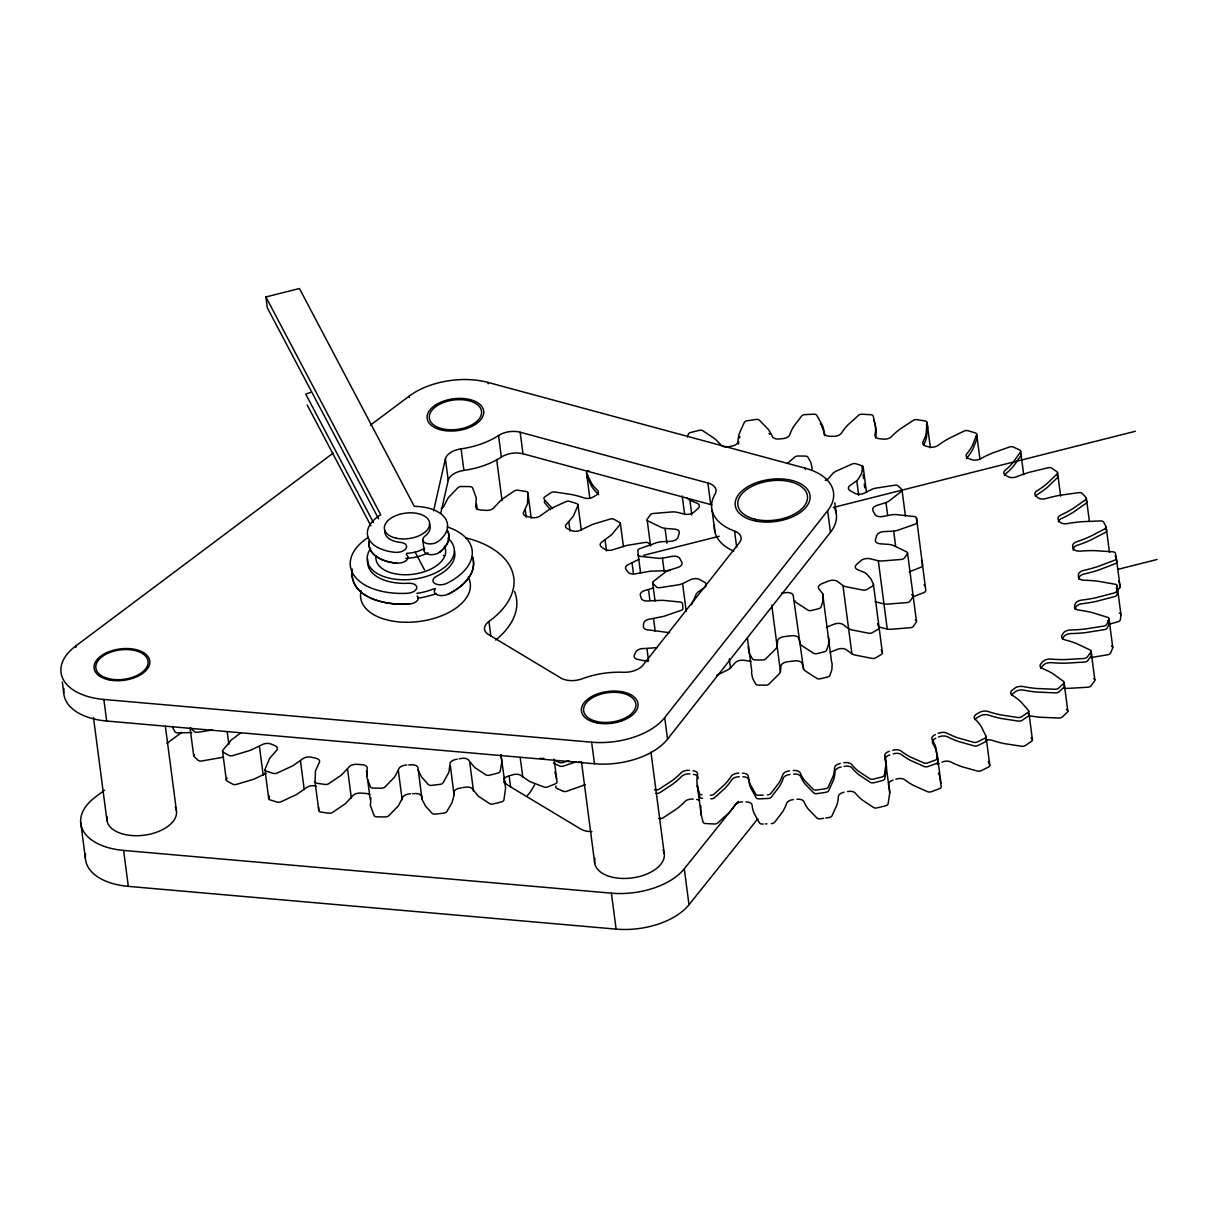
<?xml version="1.0" encoding="UTF-8"?>
<svg xmlns="http://www.w3.org/2000/svg" width="1218" height="1218" viewBox="0 0 1218 1218"><rect width="100%" height="100%" fill="white"/><g stroke="black" fill="none" stroke-linecap="round" stroke-linejoin="round"><path stroke-width="1.5" d="M352.322 569.111C348.257 598.221 387.035 605.864 408.974 604.052A8.77 4.933 -7.5 0 0 416.891 601.037A8.77 4.933 -7.5 0 0 417.119 595.952M369.115 540.838C366.664 555.728 384.736 562.381 396.672 563.112A8.77 4.933 -7.5 0 0 406.462 560.371A8.77 4.933 -7.5 0 0 406.233 554.495M889.292 751.308A7.019 3.958 -7.5 0 0 884.862 756.058L889.734 793.025L888.089 803.895A3.608 2.04 -7.5 0 1 885.577 805.768L883.507 806.301M438.556 813.761L435.405 814.111A3.608 2.04 -7.5 0 1 432.146 813.365L425.584 806.133L422.007 799.434L418.048 768.223A7.019 3.958 -7.5 0 0 411.395 764.782L410.725 764.828M421.763 798.597L421.809 796.983A7.019 3.958 -7.5 0 0 415.155 793.542L414.485 793.588M457.161 759.21L455.852 759.438A7.019 3.958 -7.5 0 0 450.005 764.386L448.863 772.334L443.078 782.839A3.608 2.04 -7.5 0 1 440.033 784.346L431.644 785.366A3.608 2.04 -7.5 0 1 428.386 784.605L421.474 776.886L418.002 769.837M450.371 765.955L454.101 795.05L452.015 802.601L446.839 811.599A3.608 2.04 -7.5 0 1 443.794 813.106L439.607 813.639M368.871 542.269C368.141 556.428 385.101 562.214 396.672 563.112M351.789 571.744C351.53 599.241 387.507 605.392 408.974 604.052M747.426 638.049L751.78 671.285A28.745 16.184 -7.5 0 0 751.597 673.371L752.724 678.639L755.708 684.059A3.608 2.04 -7.5 0 0 758.342 685.095L765.589 685.186A3.608 2.04 -7.5 0 0 768.832 684.212L779.353 673.706A28.745 16.184 -7.5 0 0 780.433 671.62L780.921 666.109A7.019 3.958 -7.5 0 1 787.787 661.724L794.638 660.917A7.019 3.958 -7.5 0 1 802.129 663.627L803.545 668.91A28.745 16.184 -7.5 0 0 804.976 670.707L817.095 678.563A3.608 2.04 -7.5 0 0 820.445 678.761L827.524 677.01A3.608 2.04 -7.5 0 0 829.93 675.366L831.894 669.535L832.122 664.054A28.745 16.184 -7.5 0 0 831.574 661.953L822.637 593.653L818.907 588.933A7.019 3.958 -7.5 0 1 822.211 583.544L828.255 581.138A7.019 3.958 -7.5 0 1 837.558 581.504L842.963 585.553A28.745 16.184 -7.5 0 0 845.718 586.68L863.44 590.167A3.608 2.04 -7.5 0 0 866.835 589.482L872.347 586.223A3.608 2.04 -7.5 0 0 873.428 584.244L870.885 578.885L866.942 574.257A28.745 16.184 -7.5 0 0 864.795 572.643L857.594 569.659A7.019 3.958 -7.5 0 1 856.696 564.33L860.715 560.798A7.019 3.958 -7.5 0 1 870.002 558.742L878.315 560.752A28.745 16.184 -7.5 0 0 881.847 560.996L901.655 559.412A3.608 2.04 -7.5 0 0 904.426 557.981L907.288 553.87A3.608 2.04 -7.5 0 0 906.847 551.952L892.809 545.238A28.745 16.184 -7.5 0 0 889.642 544.476L880.386 543.807A7.019 3.958 -7.5 0 1 875.453 539.589L876.655 535.646A7.019 3.958 -7.5 0 1 884.085 531.581L893.677 531.139A28.745 16.184 -7.5 0 0 897.27 530.454L915.266 524.121A3.608 2.04 -7.5 0 0 916.865 522.217L916.499 518.076A3.608 2.04 -7.5 0 0 914.611 516.584L895.885 514.544A28.745 16.184 -7.5 0 0 892.246 514.712L882.776 516.493A7.019 3.958 -7.5 0 1 874.783 514.24L872.925 510.631A7.019 3.958 -7.5 0 1 877.036 505.363L885.988 502.577A28.745 16.184 -7.5 0 0 888.957 501.085L901.548 491.25A3.608 2.04 -7.5 0 0 901.655 489.271L898.153 485.906A3.608 2.04 -7.5 0 0 895.184 485.16L875.498 488.19A28.745 16.184 -7.5 0 0 872.088 489.24L864.278 493.138A7.019 3.958 -7.5 0 1 854.823 493.275L850.271 490.747A7.019 3.958 -7.5 0 1 850.24 485.312L856.787 480.714A28.745 16.184 -7.5 0 0 858.538 478.735L861.598 473.345L863.242 467.347A3.608 2.04 -7.5 0 0 861.826 465.672L855.858 463.754A3.608 2.04 -7.5 0 0 852.417 463.875L835.655 471.381A28.745 16.184 -7.5 0 0 833.158 473.132L828.56 478.354A7.019 3.958 -7.5 0 1 825.271 480.379M687.576 436.942L688.231 434.339A3.608 2.04 -7.5 0 1 690.743 432.466L699.056 430.38A3.608 2.04 -7.5 0 1 702.71 430.685L714.098 438.282A86.92 48.933 -7.5 0 1 720.889 445.042A7.019 3.958 -7.5 0 0 728.684 446.701L732.307 445.986A7.019 3.958 -7.5 0 0 738.001 441.632A86.92 48.933 -7.5 0 1 739.433 433.212L744.335 422.372A3.608 2.04 -7.5 0 1 747.304 420.743L755.906 419.464A3.608 2.04 -7.5 0 1 759.316 420.134L767.903 428.98A86.92 48.933 -7.5 0 1 772.334 436.516A7.019 3.958 -7.5 0 0 779.307 438.982L782.991 438.617A7.019 3.958 -7.5 0 0 789.766 434.796A86.92 48.933 -7.5 0 1 793.71 426.422L801.703 415.947A3.608 2.04 -7.5 0 1 805.052 414.607L813.685 414.181A3.608 2.04 -7.5 0 1 816.745 415.216L822.272 425.021A86.92 48.933 -7.5 0 1 824.221 433.106A7.019 3.958 -7.5 0 0 830.143 436.303L833.782 436.318A7.019 3.958 -7.5 0 0 841.44 433.121A86.92 48.933 -7.5 0 1 847.758 425.067L858.614 415.262A3.608 2.04 -7.5 0 1 862.222 414.242L870.626 414.683A3.608 2.04 -7.5 0 1 873.23 416.038L875.544 426.528A86.92 48.933 -7.5 0 1 874.95 434.902A7.019 3.958 -7.5 0 0 879.64 438.754L883.126 439.119A7.019 3.958 -7.5 0 0 891.424 436.668A86.92 48.933 -7.5 0 1 899.95 429.147L913.333 420.332A3.608 2.04 -7.5 0 1 917.093 419.662L925.01 420.971A3.608 2.04 -7.5 0 1 927.096 422.6L926.106 433.456A86.92 48.933 -7.5 0 1 922.97 441.86A7.019 3.958 -7.5 0 0 926.304 446.23L929.517 446.96A7.019 3.958 -7.5 0 0 938.225 445.316A86.92 48.933 -7.5 0 1 948.67 438.571L964.169 431.02A3.608 2.04 -7.5 0 1 967.99 430.715L975.161 432.832A3.608 2.04 -7.5 0 1 976.669 434.704L972.406 445.575A86.92 48.933 -7.5 0 1 966.848 453.766A7.019 3.958 -7.5 0 0 968.706 458.531L971.568 459.597A7.019 3.958 -7.5 0 0 980.399 458.821A86.92 48.933 -7.5 0 1 992.472 453.05L1009.615 446.96A3.608 2.04 -7.5 0 1 1013.361 447.052L1019.588 449.929A3.608 2.04 -7.5 0 1 1020.456 451.969L1013.056 462.536A86.92 48.933 -7.5 0 1 1005.246 470.27A7.019 3.958 -7.5 0 0 1005.566 475.264L1007.986 476.634A7.019 3.958 -7.5 0 0 1016.68 476.74A86.92 48.933 -7.5 0 1 1030.002 472.127L1048.272 467.712A3.608 2.04 -7.5 0 1 1051.834 468.184L1056.919 471.716A3.608 2.04 -7.5 0 1 1057.133 473.863L1046.825 483.82A86.92 48.933 -7.5 0 1 1036.99 490.854A7.019 3.958 -7.5 0 0 1035.772 495.939L1037.675 497.568A7.019 3.958 -7.5 0 0 1045.973 498.558A86.92 48.933 -7.5 0 1 1060.117 495.239L1078.981 492.62A3.608 2.04 -7.5 0 1 1082.239 493.457L1086.03 497.553A3.608 2.04 -7.5 0 1 1085.588 499.745L1072.677 508.774A86.92 48.933 -7.5 0 1 1061.106 514.894A7.019 3.958 -7.5 0 0 1058.396 519.919L1059.706 521.761A7.019 3.958 -7.5 0 0 1067.364 523.603A86.92 48.933 -7.5 0 1 1081.934 521.685L1100.783 520.939A3.608 2.04 -7.5 0 1 1103.66 522.111L1106.035 526.648A3.608 2.04 -7.5 0 1 1104.939 528.825L1089.821 536.651A86.92 48.933 -7.5 0 1 1076.879 541.66A7.019 3.958 -7.5 0 0 1072.738 546.486L1073.439 548.481A7.019 3.958 -7.5 0 0 1080.199 551.115A86.92 48.933 -7.5 0 1 1094.754 550.643L1113.024 551.815A3.608 2.04 -7.5 0 1 1115.429 553.292L1116.327 558.103A3.608 2.04 -7.5 0 1 1114.607 560.204L1097.738 566.598A86.92 48.933 -7.5 0 1 1083.822 570.359A7.019 3.958 -7.5 0 0 1078.387 574.805L1078.448 576.769A7.019 3.958 -7.5 0 0 1084.127 580.255A86.92 48.933 -7.5 0 1 1098.194 581.245L1115.353 584.275A3.608 2.04 -7.5 0 1 1117.195 586.025L1116.586 590.989A3.608 2.04 -7.5 0 1 1114.303 592.938L1096.2 597.688A86.92 48.933 -7.5 0 1 1081.721 600.093A7.019 3.958 -7.5 0 0 1075.159 604.052L1074.58 606.168A7.019 3.958 -7.5 0 0 1078.996 610.142A86.92 48.933 -7.5 0 1 1092.165 612.578L1107.664 617.374A3.608 2.04 -7.5 0 1 1108.898 619.323L1106.812 624.286A3.608 2.04 -7.5 0 1 1104.026 626.022L1085.238 629.006A86.92 48.933 -7.5 0 1 1070.637 629.965A7.019 3.958 -7.5 0 0 1063.162 633.299L1061.959 635.4A7.019 3.958 -7.5 0 0 1064.974 639.861A86.92 48.933 -7.5 0 1 1076.834 643.652L1090.232 650.077A3.608 2.04 -7.5 0 1 1090.81 652.178L1087.293 656.989A3.608 2.04 -7.5 0 1 1084.096 658.466L1065.202 659.577A86.92 48.933 -7.5 0 1 1050.921 659.075A7.019 3.958 -7.5 0 0 1042.745 661.694L1041.07 663.566A7.019 3.958 -7.5 0 0 1042.471 668.515A86.92 48.933 -7.5 0 1 1052.687 673.554L1063.542 681.41A3.608 2.04 -7.5 0 1 1063.466 683.602L1058.625 688.109A3.608 2.04 -7.5 0 1 1055.123 689.281L1036.685 688.49A86.92 48.933 -7.5 0 1 1023.166 686.526A7.019 3.958 -7.5 0 0 1014.533 688.353L1012.204 690.195A7.019 3.958 -7.5 0 0 1012.188 695.219A86.92 48.933 -7.5 0 1 1020.44 701.355L1028.449 710.414A3.608 2.04 -7.5 0 1 1027.703 712.621L1021.689 716.702A3.608 2.04 -7.5 0 1 1017.974 717.524L1000.557 714.859A86.92 48.933 -7.5 0 1 988.209 711.51A7.019 3.958 -7.5 0 0 979.379 712.469L976.775 713.992A7.019 3.958 -7.5 0 0 975.055 719.183A86.92 48.933 -7.5 0 1 981.084 726.232L985.986 736.205L989.747 764.965A3.608 2.04 -7.5 0 1 988.361 767.112L981.373 770.629A3.608 2.04 -7.5 0 1 977.552 771.101L961.687 766.64A86.92 48.933 -7.5 0 1 950.877 761.981A7.019 3.958 -7.5 0 0 942.138 762.072L941.94 762.163M1117.195 586.025L1120.956 614.77L1120.347 619.749A3.608 2.04 -7.5 0 1 1118.063 621.682L1109.035 624.286L1107.284 627.879A3.608 2.04 -7.5 0 1 1104.498 629.615L1085.71 632.599A86.92 48.933 -7.5 0 1 1071.109 633.558A7.019 3.958 -7.5 0 0 1063.634 636.892L1062.507 638.856M531.2 518.107L527.896 492.955A3.608 2.04 -7.5 0 0 525.75 491.402L518 490.245A3.608 2.04 -7.5 0 0 514.301 490.945L501.314 499.791L494.462 507.069A7.019 3.958 -7.5 0 1 485.83 510.372L480.745 509.992A7.019 3.958 -7.5 0 1 475.827 505.653L476.284 497.888L472.508 487.763A3.608 2.04 -7.5 0 0 469.737 486.591L461.455 486.515A3.608 2.04 -7.5 0 0 457.998 487.642L448.331 497.644L444.266 505.379A7.019 3.958 -7.5 0 1 441.266 508.53M241.012 732.794A7.019 3.958 -7.5 0 1 240.098 733.358L231.268 740.011L222.787 750.288A3.608 2.04 -7.5 0 0 223.396 752.328L228.984 755.404A3.608 2.04 -7.5 0 0 232.577 755.662L250.147 750.395L261.398 745.066A7.019 3.958 -7.5 0 1 271.112 744.061L275.055 745.721A7.019 3.958 -7.5 0 1 275.847 751.156L269.543 758.57L264.991 769.319A3.608 2.04 -7.5 0 0 266.407 771.177L273.243 773.339A3.608 2.04 -7.5 0 0 276.988 773.11L292.655 765.878L301.942 759.408A7.019 3.958 -7.5 0 1 311.351 757.2L315.98 758.251A7.019 3.958 -7.5 0 1 318.918 763.26L315.447 771.04L315.036 781.743A3.608 2.04 -7.5 0 0 317.198 783.296L324.947 784.453A3.608 2.04 -7.5 0 0 328.632 783.753L341.634 774.907L348.47 767.629A7.019 3.958 -7.5 0 1 357.102 764.325L362.203 764.706A7.019 3.958 -7.5 0 1 367.12 769.045L366.648 776.81L370.424 786.935A3.608 2.04 -7.5 0 0 373.21 788.107L381.478 788.183A3.608 2.04 -7.5 0 0 384.934 787.056L394.602 777.054L398.667 769.319A7.019 3.958 -7.5 0 1 406.096 765.087L406.766 765.056M370.881 797.805L370.409 805.57L374.185 815.679A3.608 2.04 -7.5 0 0 376.971 816.867L385.253 816.943A3.608 2.04 -7.5 0 0 388.709 815.816L398.362 805.814L402.427 798.079A7.019 3.958 -7.5 0 1 409.857 793.847L410.527 793.816M476.497 504.024L477.197 509.429M691.58 604.737L696.163 594.156A28.745 16.184 -7.5 0 1 697.899 592.161L704.446 587.578A7.019 3.958 -7.5 0 0 704.415 582.143L699.863 579.616A7.019 3.958 -7.5 0 0 690.408 579.753L682.598 583.635A28.745 16.184 -7.5 0 1 679.202 584.701L659.501 587.731A3.608 2.04 -7.5 0 1 656.548 586.969L653.031 583.605A3.608 2.04 -7.5 0 1 653.137 581.625L665.728 571.79A28.745 16.184 -7.5 0 1 668.697 570.313L677.65 567.527A7.019 3.958 -7.5 0 0 681.76 562.244L679.903 558.651A7.019 3.958 -7.5 0 0 671.91 556.382L662.44 558.179A28.745 16.184 -7.5 0 1 658.801 558.346L640.074 556.291A3.608 2.04 -7.5 0 1 638.186 554.814L637.821 550.658A3.608 2.04 -7.5 0 1 639.42 548.77L657.415 542.436A28.745 16.184 -7.5 0 1 661.009 541.751L670.6 541.31A7.019 3.958 -7.5 0 0 678.03 537.245L679.233 533.286A7.019 3.958 -7.5 0 0 674.3 529.069L665.043 528.414A28.745 16.184 -7.5 0 1 661.876 527.653L647.839 520.923A3.608 2.04 -7.5 0 1 647.397 519.005L650.26 514.894A3.608 2.04 -7.5 0 1 653.031 513.478L672.838 511.88A28.745 16.184 -7.5 0 1 676.371 512.139L684.683 514.133A7.019 3.958 -7.5 0 0 693.986 512.078L697.99 508.545A7.019 3.958 -7.5 0 0 697.092 503.217L689.89 500.233A28.745 16.184 -7.5 0 1 687.835 498.695L686.617 497.538M433.593 510.814L445.407 458.836A17.539 9.881 -7.5 0 1 461.089 448.848A61.402 34.576 -7.5 0 0 498.527 435.511A17.539 9.881 -7.5 0 1 520.162 432.223L707.902 482.998A17.539 9.881 -7.5 0 1 715.057 494.066A61.402 34.576 -7.5 0 0 734.561 531.063A17.539 9.881 -7.5 0 1 739.402 542.71L642.967 665.165A17.539 9.881 -7.5 0 1 623.357 672.275A61.402 34.576 -7.5 0 0 582.295 678.746A17.539 9.881 -7.5 0 1 561.011 678.091L488.479 634.487A17.539 9.881 -7.5 0 1 488.936 621.484A99.13 55.815 -7.5 0 0 465.657 537.808M440.764 513.235L448.224 480.394L445.407 458.836M1075.129 609.502L1075.631 607.645A7.019 3.958 -7.5 0 1 1082.193 603.686A86.92 48.933 -7.5 0 0 1096.672 601.281L1114.774 596.531A3.608 2.04 -7.5 0 0 1117.058 594.582L1117.667 589.619A3.608 2.04 -7.5 0 0 1116.221 587.99M269.391 795.978L268.752 798.079A3.608 2.04 -7.5 0 0 270.168 799.921L277.004 802.083A3.608 2.04 -7.5 0 0 280.749 801.87L296.416 794.623L305.703 788.168A7.019 3.958 -7.5 0 1 315.112 785.945L315.98 786.158M1108.867 624.164L1109.37 622.916A3.608 2.04 -7.5 0 0 1108.136 620.967L1107.847 620.86M650.64 545.04L648.585 543.137A3.608 2.04 -7.5 0 0 645.296 542.406L626.722 545.451L614.055 549.364A7.019 3.958 -7.5 0 1 604.539 549.135L601.464 546.943A7.019 3.958 -7.5 0 1 602.849 541.34L611.664 534.687L620.16 524.41A3.608 2.04 -7.5 0 0 619.551 522.37L613.963 519.294A3.608 2.04 -7.5 0 0 610.355 519.02L592.801 524.303L581.549 529.632A7.019 3.958 -7.5 0 1 571.836 530.637L567.877 528.977A7.019 3.958 -7.5 0 1 567.086 523.527L573.389 516.127L577.956 505.379A3.608 2.04 -7.5 0 0 576.54 503.521L569.689 501.359A3.608 2.04 -7.5 0 0 565.959 501.588L550.277 508.819L541.005 515.29A7.019 3.958 -7.5 0 1 531.596 517.498L526.952 516.447A7.019 3.958 -7.5 0 1 524.029 511.438L527.501 503.658L527.896 492.955M315.036 781.743L318.796 810.503A3.608 2.04 -7.5 0 0 320.958 812.056L328.708 813.198A3.608 2.04 -7.5 0 0 332.392 812.513L345.394 803.667L352.23 796.389A7.019 3.958 -7.5 0 1 360.878 793.085L364.045 793.329M555.987 786.052L555.865 786.265A3.608 2.04 -7.5 0 0 556.733 788.305L558.27 789.036M227.172 778.104L226.548 779.033A3.608 2.04 -7.5 0 0 227.157 781.088L232.745 784.164A3.608 2.04 -7.5 0 0 236.338 784.422L253.907 779.155L265.159 773.826A7.019 3.958 -7.5 0 1 266.118 773.278M333.26 453.02L75.699 646.027A61.402 34.576 -7.5 0 0 103.865 699.452L591.644 742.204A61.402 34.576 -7.5 0 0 664.724 717.6L827.631 510.707A61.402 34.576 -7.5 0 0 805.22 468.184L487.992 382.422A61.402 34.576 -7.5 0 0 409.187 396.124L370.47 425.128M63.945 688.49A61.402 34.576 -7.5 0 0 106.682 721.026L594.475 763.762A61.402 34.576 -7.5 0 0 667.54 739.159L830.463 532.281A61.402 34.576 -7.5 0 0 834.147 507.267M104.581 790.162L95.446 796.998A61.402 34.576 -7.5 0 0 123.612 850.423L611.406 893.175A61.402 34.576 -7.5 0 0 684.288 868.799L738.23 801.429M85.58 853.833A61.402 34.576 -7.5 0 0 128.316 886.369L616.11 929.121A61.402 34.576 -7.5 0 0 688.992 904.746L757.84 818.74M716.671 675.335L727.968 669.793A28.745 16.184 -7.5 0 0 730.465 668.043L735.063 662.836A7.019 3.958 -7.5 0 1 744.122 660.323L750.44 661.283A7.019 3.958 -7.5 0 1 751.004 661.374M787.467 463.403L794.791 456.978A3.608 2.04 -7.5 0 1 798.034 456.004L805.281 456.08A3.608 2.04 -7.5 0 1 807.915 457.131L810.899 462.536L812.025 467.803A28.745 16.184 -7.5 0 1 811.843 469.904M439.515 552.302C446.032 547.719 451.695 538.828 447.645 530.881C451.604 538.889 446.032 547.628 439.515 552.302A8.77 4.933 -7.5 0 1 428.538 554.388A8.77 4.933 -7.5 0 1 424.625 548.785M166.912 743.452L181.802 732.292M638.841 559.366L629.508 563.964A7.019 3.958 -7.5 0 0 626.022 569.43L628.046 572.049A7.019 3.958 -7.5 0 0 636.923 573.526L650.351 571.212L669.002 570.542A3.608 2.04 -7.5 0 1 669.915 570.633M448.102 594.186C461.729 587.761 478.095 573.617 472.508 556.778C477.791 573.724 461.881 587.563 448.102 594.186A8.77 4.933 -7.5 0 1 437.262 594.826A8.77 4.933 -7.5 0 1 435.359 588.918M588.827 470.666L587.959 471.122A3.608 2.04 -7.5 0 0 586.574 473.269L589.862 498.436M938.18 733.403L938.362 733.312A7.019 3.958 -7.5 0 1 947.117 733.236A86.92 48.933 -7.5 0 0 957.927 737.88L973.791 742.341A3.608 2.04 -7.5 0 0 977.597 741.884L984.601 738.352A3.608 2.04 -7.5 0 0 985.986 736.205M938.454 737.088L938.834 736.905A7.019 3.958 -7.5 0 1 947.589 736.829A86.92 48.933 -7.5 0 0 958.399 741.473L974.263 745.934A3.608 2.04 -7.5 0 0 978.069 745.477L985.073 741.96A3.608 2.04 -7.5 0 0 986.458 739.798L985.606 737.56M1117.393 589.375L1118.368 588.964A3.608 2.04 -7.5 0 0 1120.088 586.863L1116.327 558.103M935.409 734.591L935.211 734.682A7.019 3.958 -7.5 0 0 932.181 739.676A86.92 48.933 -7.5 0 1 935.805 747.41L937.449 758.007A3.608 2.04 -7.5 0 1 935.485 760.047L927.705 762.894A3.608 2.04 -7.5 0 1 923.914 762.97L910.074 756.85A86.92 48.933 -7.5 0 1 901.137 751.049A7.019 3.958 -7.5 0 0 892.733 750.258M939.169 763.351L938.971 763.442A7.019 3.958 -7.5 0 0 937.205 764.447M554.281 784.27L549.242 786.31M548.313 786.676L547.841 786.858A3.608 2.04 -7.5 0 1 544.111 787.056L529.708 781.514L521.624 776.033A7.019 3.958 -7.5 0 0 512.55 774.846L510.418 775.546M653.746 587.852L645.753 590.258A7.019 3.958 -7.5 0 0 640.333 595.343L641.216 598.236A7.019 3.958 -7.5 0 0 648.981 600.87L662.501 600.291L680.299 602.042A3.608 2.04 -7.5 0 1 682.476 603.58L682.933 608.315A3.608 2.04 -7.5 0 1 681.106 610.34L664.054 616.278L650.732 618.927A7.019 3.958 -7.5 0 0 643.652 623.342L643.363 626.387A7.019 3.958 -7.5 0 0 649.62 630.056L669.58 632.721M576.023 761.813L563.401 766.107A3.608 2.04 -7.5 0 1 559.656 766.015L559.275 765.848M568.943 760.58L562.944 762.514A3.608 2.04 -7.5 0 1 559.199 762.422L558.803 762.24M912.982 596.866L924.203 592.405A3.608 2.04 -7.5 0 0 925.802 590.517L916.499 518.076M909.207 571.866L920.899 567.253A3.608 2.04 -7.5 0 0 922.513 565.35L922.148 561.209A3.608 2.04 -7.5 0 0 921.432 560.204M509.185 775.942L507.647 776.429A7.019 3.958 -7.5 0 0 503.613 779.231M895.854 779.216L896.494 779.018A7.019 3.958 -7.5 0 1 904.898 779.809A86.92 48.933 -7.5 0 0 913.835 785.61L927.674 791.73A3.608 2.04 -7.5 0 0 931.465 791.654L939.245 788.792A3.608 2.04 -7.5 0 0 941.21 786.767L939.672 776.582M881.253 780.875L876.579 782.063M223.396 757.185L201.412 761.052A3.608 2.04 -7.5 0 1 198.123 760.306L194.073 756.485A3.608 2.04 -7.5 0 1 194.301 754.338M494.127 774.054L497.644 773.156A3.608 2.04 -7.5 0 0 500.126 771.344L501.846 762.194L500.948 754.673L505.592 788.244L503.887 800.089A3.608 2.04 -7.5 0 1 501.405 801.916L494.858 803.575M882.471 806.56L880.903 806.955M378.631 518.898L267.305 307.758L265.905 296.979L299.43 288.514L414.287 506.353A40.361 22.716 -7.5 0 1 445.194 518.32A40.361 22.716 -7.5 0 1 438.115 541.523A8.77 4.933 -7.5 0 1 425.813 543.198A8.77 4.933 -7.5 0 1 424.793 536.285A22.807 12.835 -7.5 0 0 429.284 523.984M310.438 392.455L305.748 394.145L373.408 522.476M643.728 555.286L719.214 536.255M833.371 507.449L1135.328 431.294M1118.352 569.248L1157.1 559.473M493.107 774.313L489.575 775.196A3.608 2.04 -7.5 0 1 485.982 774.907L474.609 767.431L469.158 760.839A7.019 3.958 -7.5 0 0 461.089 758.479L459.125 758.844M879.868 807.214L878.3 807.61M875.529 782.321L873.976 782.702A3.608 2.04 -7.5 0 1 870.322 782.398L858.934 774.8A86.92 48.933 -7.5 0 1 852.143 768.025A7.019 3.958 -7.5 0 0 844.333 766.366L844.104 766.411M493.838 803.819L493.336 803.941A3.608 2.04 -7.5 0 1 489.743 803.667L478.522 796.313L472.919 789.599A7.019 3.958 -7.5 0 0 464.85 787.239L462.886 787.604M841.166 767.005L840.725 767.096A7.019 3.958 -7.5 0 0 835.03 771.451A86.92 48.933 -7.5 0 1 833.584 779.855L828.697 790.695A3.608 2.04 -7.5 0 1 825.728 792.324L821.419 792.979M212.434 730.024L197.651 732.292A3.608 2.04 -7.5 0 1 194.362 731.561L190.312 727.725M461.576 787.848L459.612 788.198A7.019 3.958 -7.5 0 0 453.781 793.146L454.131 794.699M822.028 789.234L825.256 788.731A3.608 2.04 -7.5 0 0 828.225 787.102L833.127 776.262A86.92 48.933 -7.5 0 0 834.558 767.858A7.019 3.958 -7.5 0 1 840.253 763.488M825.789 817.994L829.016 817.491A3.608 2.04 -7.5 0 0 831.985 815.862L836.888 805.022A86.92 48.933 -7.5 0 0 838.319 796.602A7.019 3.958 -7.5 0 1 844.013 792.248M820.947 789.386L816.654 790.01A3.608 2.04 -7.5 0 1 813.243 789.34L804.656 780.494A86.92 48.933 -7.5 0 1 800.226 772.958A7.019 3.958 -7.5 0 0 793.253 770.492M820.353 793.146L817.111 793.603A3.608 2.04 -7.5 0 1 813.715 792.933L805.128 784.087A86.92 48.933 -7.5 0 1 800.683 776.551A7.019 3.958 -7.5 0 0 793.725 774.085M823.642 818.313L820.414 818.77A3.608 2.04 -7.5 0 1 817.004 818.1L808.417 809.254A86.92 48.933 -7.5 0 1 803.987 801.718A7.019 3.958 -7.5 0 0 797.014 799.252M656.974 647.687L644.231 648.509A7.019 3.958 -7.5 0 0 635.842 652.056L634.365 655.086A7.019 3.958 -7.5 0 0 638.826 659.608L647.352 661.404M1090.841 657.553L1107.786 654.782A3.608 2.04 -7.5 0 0 1110.572 653.046L1112.658 648.083A3.608 2.04 -7.5 0 0 1111.425 646.134M781.423 593.166L785.701 592.633A7.019 3.958 -7.5 0 1 793.192 595.328L803.545 668.91M191.835 732.581L177.691 732.901A3.608 2.04 -7.5 0 1 174.905 731.744L172.591 727.344A3.608 2.04 -7.5 0 1 172.499 726.522M410.07 764.874L408.746 764.95M413.831 793.634L412.506 793.71M763.184 795.095L758.875 795.293A3.608 2.04 -7.5 0 1 755.815 794.273L750.288 784.453A86.92 48.933 -7.5 0 1 748.339 776.368A7.019 3.958 -7.5 0 0 742.417 773.171M766.944 823.855L765.33 823.931M763.168 824.038L762.635 824.053A3.608 2.04 -7.5 0 1 759.575 823.018L754.049 813.213A86.92 48.933 -7.5 0 1 752.1 805.128A7.019 3.958 -7.5 0 0 746.177 801.916L745.949 801.931M707.795 823.673L714.098 823.992A3.608 2.04 -7.5 0 0 717.707 822.972L728.547 813.167A86.92 48.933 -7.5 0 0 734.88 805.113A7.019 3.958 -7.5 0 1 742.538 801.916M706.745 823.612L705.694 823.551A3.608 2.04 -7.5 0 1 703.091 822.196L700.989 813.776M364.684 793.375L365.963 793.466A7.019 3.958 -7.5 0 1 369.739 794.608M658.725 818.496L659.227 818.572A3.608 2.04 -7.5 0 0 662.988 817.902L676.371 809.087A86.92 48.933 -7.5 0 0 684.881 801.566A7.019 3.958 -7.5 0 1 693.194 799.115M654.462 789.66L655.467 789.812A3.608 2.04 -7.5 0 0 659.227 789.142L672.61 780.327A86.92 48.933 -7.5 0 0 681.121 772.806A7.019 3.958 -7.5 0 1 689.434 770.355M582.676 762.696L578.824 761.829M878.939 627.042L887.252 629.051A28.745 16.184 -7.5 0 0 890.784 629.295L910.592 627.712A3.608 2.04 -7.5 0 0 913.363 626.28L916.225 622.17A3.608 2.04 -7.5 0 0 915.784 620.251L915.281 619.916M448.224 480.394A17.539 9.881 -7.5 0 1 463.906 470.407A61.402 34.576 -7.5 0 0 501.359 457.085A17.539 9.881 -7.5 0 1 522.979 453.796L710.733 504.556A17.539 9.881 -7.5 0 1 711.799 504.891M540.076 758.22L540.35 758.312A3.608 2.04 -7.5 0 0 543.867 758.19M562.564 791L562.96 791.182A3.608 2.04 -7.5 0 0 566.705 791.274L583.848 785.184A86.92 48.933 -7.5 0 0 585.432 784.529M558.011 761.889L555.286 760.641M558.483 765.483L555.758 764.234M561.772 790.649L559.047 789.401M554.51 760.276L553.733 759.91M554.982 763.869L553.444 763.153M1093.734 678.7L1093.992 678.837A3.608 2.04 -7.5 0 1 1094.571 680.938L1091.054 685.749A3.608 2.04 -7.5 0 1 1087.857 687.226L1068.962 688.337A86.92 48.933 -7.5 0 1 1063.558 688.307M911.658 594.536L912.48 595.084A3.608 2.04 -7.5 0 1 912.937 597.003L910.074 601.113A3.608 2.04 -7.5 0 1 907.303 602.545L887.48 604.128A28.745 16.184 -7.5 0 1 883.964 603.884L875.651 601.875A7.019 3.958 -7.5 0 0 875.103 601.768M1056.767 474.868L1057.391 475.309A3.608 2.04 -7.5 0 1 1057.605 477.471L1047.297 487.413A86.92 48.933 -7.5 0 1 1037.462 494.447A7.019 3.958 -7.5 0 0 1035.559 496.289M873.428 584.244L882.365 652.543A3.608 2.04 -7.5 0 1 881.284 654.523L875.772 657.781A3.608 2.04 -7.5 0 1 872.362 658.451L854.64 654.979A28.745 16.184 -7.5 0 1 851.9 653.838L846.495 649.803A7.019 3.958 -7.5 0 0 837.177 649.438L831.148 651.843A7.019 3.958 -7.5 0 0 830.097 652.3M1066.329 709.333L1067.303 710.17A3.608 2.04 -7.5 0 1 1067.227 712.347L1062.4 716.869A3.608 2.04 -7.5 0 1 1058.884 718.041L1040.446 717.25A86.92 48.933 -7.5 0 1 1028.571 715.605M1063.816 684.836L1064.014 685.003A3.608 2.04 -7.5 0 1 1063.938 687.196L1059.097 691.702A3.608 2.04 -7.5 0 1 1055.595 692.875L1037.157 692.083A86.92 48.933 -7.5 0 1 1023.638 690.119A7.019 3.958 -7.5 0 0 1015.005 691.946L1012.676 693.788A7.019 3.958 -7.5 0 0 1011.534 695.021M550.49 509.687L544.583 502.653A3.608 2.04 -7.5 0 1 545.162 500.568L544.111 499.06A3.608 2.04 -7.5 0 1 544.857 496.868L550.856 492.788A3.608 2.04 -7.5 0 1 554.586 491.95L572.003 494.615A86.92 48.933 -7.5 0 1 584.351 497.979A7.019 3.958 -7.5 0 0 593.181 497.005L595.952 495.376A7.019 3.958 -7.5 0 0 597.505 490.291A86.92 48.933 -7.5 0 1 591.476 483.241L586.574 473.269M1085.817 500.37L1086.502 501.146A3.608 2.04 -7.5 0 1 1086.045 503.339L1073.149 512.382A86.92 48.933 -7.5 0 1 1061.578 518.487A7.019 3.958 -7.5 0 0 1058.381 521.928M545.222 500.568L552.119 508.119A86.92 48.933 -7.5 0 0 552.576 508.53M1031.098 737.666L1032.209 739.174A3.608 2.04 -7.5 0 1 1031.463 741.366L1025.449 745.446A3.608 2.04 -7.5 0 1 1021.735 746.284L1004.317 743.619A86.92 48.933 -7.5 0 1 991.97 740.255A7.019 3.958 -7.5 0 0 985.682 740.194M1028.357 713.261L1028.905 714.007A3.608 2.04 -7.5 0 1 1028.175 716.214L1022.161 720.295A3.608 2.04 -7.5 0 1 1018.446 721.117L1001.029 718.453A86.92 48.933 -7.5 0 1 988.681 715.103A7.019 3.958 -7.5 0 0 979.851 716.062L977.064 717.691A7.019 3.958 -7.5 0 0 975.07 719.503M503.689 781.834L504.648 783.265M820.353 423.666L820.856 424.58M415.14 552.119L424.595 570.039M265.905 296.979L380.747 514.818A40.361 22.716 -7.5 0 0 368.247 537.732A40.361 22.716 -7.5 0 0 395.256 552.333A8.77 4.933 -7.5 0 0 406.218 548.146A8.77 4.933 -7.5 0 0 400.57 542.391A22.807 12.835 -7.5 0 1 384.918 530.226M307.164 404.939L370.911 525.856M1105.35 527.973L1106.507 530.241A3.608 2.04 -7.5 0 1 1105.411 532.418L1090.293 540.244A86.92 48.933 -7.5 0 1 1077.351 545.268A7.019 3.958 -7.5 0 0 1073.21 550.079M877.569 623.799L879.076 627.392A3.608 2.04 -7.5 0 1 877.995 629.356L872.469 632.614A3.608 2.04 -7.5 0 1 869.073 633.299L851.352 629.813A28.745 16.184 -7.5 0 1 848.611 628.686L843.206 624.636A7.019 3.958 -7.5 0 0 833.888 624.271L827.859 626.676A7.019 3.958 -7.5 0 0 826.322 627.422M821.511 425.889L822.5 428.036M881.193 649.651L882.365 652.543M988.377 761.478L989.747 764.965M554.799 772.09L555.85 775.211M873.915 420.256L874.813 423.179M556.017 775.82L557.007 781.865A3.608 2.04 -7.5 0 1 555.195 783.905M875.118 424.382L876.016 430.121A86.92 48.933 -7.5 0 1 875.529 437.978M1116.206 558.392L1115.886 556.885A3.608 2.04 -7.5 0 0 1115.125 555.91M1116.312 558.986L1116.799 561.696A3.608 2.04 -7.5 0 1 1115.079 563.797L1098.21 570.191A86.92 48.933 -7.5 0 1 1084.294 573.952A7.019 3.958 -7.5 0 0 1078.859 578.398L1078.889 579.189M692.92 770.735A7.019 3.958 -7.5 0 1 697.609 774.572A86.92 48.933 -7.5 0 0 697.016 782.946L697.67 788.396M1120.088 586.863L1119.19 582.037A3.608 2.04 -7.5 0 0 1118.703 581.29M697.701 788.609L699.787 797.029A3.608 2.04 -7.5 0 0 702.405 798.384M1106.172 527.181L1109.461 552.348M1108.989 618.759L1112.765 647.519M1086.334 498.055L1089.394 521.426M1091.069 651.036L1094.83 679.796M1057.574 472.721L1060.634 496.091M1064.06 682.461L1067.821 711.221M1020.654 451.391L1023.699 474.761M1028.662 710.947L1032.422 739.707M976.684 434.141L979.972 459.308M927.096 422.6L930.385 447.767M937.236 754.581L940.996 783.341M902.051 490.23L905.431 516.082M907.517 552.835L916.438 621.134M893.677 531.139L895.611 545.908M885.988 502.577L887.678 515.488M878.315 560.752L887.252 629.051M863.242 467.347L866.531 492.514M861.826 465.672L862.557 471.214M863.044 474.898L863.532 478.598M864.247 484.125L864.734 487.824M856.787 480.714L858.72 495.482M834.863 502.775L836.279 513.554M842.963 585.553L851.9 653.838M827.631 510.707L830.463 532.281M805.22 468.184L805.387 469.539M771.74 605.163L780.433 671.62M734.561 531.063L736.677 547.232M712.088 510.312L714.905 531.87M707.902 482.998L710.733 504.556M729.262 658.816L730.465 668.043M689.89 500.233L691.824 515.001M682.217 496.015L684.638 514.468M682.598 583.635L686.221 611.329M665.043 528.414L666.977 543.182M697.427 786.249L701.187 815.009M662.44 558.179L664.13 571.105M647.184 520.04L650.564 545.877M652.635 582.646L655.056 601.113M653.564 618.698L655.208 631.274M648.509 589.679L649.925 600.459M664.724 717.6L667.54 739.159M684.288 868.799L688.992 904.746M638.186 554.814L640.607 573.267M646.971 648.646L648.615 661.222M632.081 563.051L633.482 573.845M650.96 752.085L664.206 853.346M620.373 523.298L623.433 546.654M605.087 540.153L606.488 550.947M577.971 504.815L581.275 529.967M568.882 522.126L570.054 531.124M591.644 742.204L594.475 763.762M611.406 893.175L616.11 929.121M581.504 762.072L594.749 863.349M520.162 432.223L522.979 453.796M525.293 509.885L526.222 517.071M554.068 759.103L556.656 778.881M498.527 435.511L501.359 457.085M487.992 382.422L488.174 383.761M496.655 459.43L502.044 500.689M520.223 757.611L522.811 777.373M488.936 621.484L490.808 635.872M509.154 776.049L510.555 786.843M461.089 448.848L463.906 470.407M469.737 762.361L473.498 791.121M409.187 396.124L409.355 397.479M422.737 539.863L424.153 550.658M398.393 770.948L402.153 799.693M366.451 770.674L367.151 776.064M367.623 779.657L370.211 799.419M347.572 769.228L351.332 797.988M300.465 760.915L304.226 789.675M264.961 769.883L268.721 798.643M259.419 746.406L263.195 775.15M227.218 731.805L228.862 744.381M222.574 751.399L226.335 780.159M190.13 728.486L193.662 755.434M165.374 726.217L176.412 810.609M103.865 699.452L106.682 721.026M123.612 850.423L128.316 886.369M93.466 717.448L106.971 820.597M75.699 646.027L75.881 647.382M62.331 682.065L63.747 692.859M80.677 822.257L85.382 858.203M700.974 813.563L700.776 811.706A86.92 48.933 -7.5 0 1 700.929 805.966M318.796 810.503L318.553 806.818M424.458 548.267A22.807 12.835 -7.5 0 1 406.69 553.322M447.189 526.922A61.402 34.576 -7.5 0 1 446.686 583.407A8.77 4.933 -7.5 0 1 434.521 583.315A8.77 4.933 -7.5 0 1 436.562 576.205A43.863 24.695 -7.5 0 0 454.451 550.962M368.232 537.382A61.402 34.576 -7.5 0 0 354.133 575.581A61.402 34.576 -7.5 0 0 407.573 593.273A8.77 4.933 -7.5 0 0 416.8 587.792A8.77 4.933 -7.5 0 0 408.624 583.255A43.863 24.695 -7.5 0 1 367.851 559.671M428.051 552.728A31.577 17.783 -7.5 0 1 405.838 558.331M444.311 546.182A35.094 19.762 -7.5 0 1 413.937 574.15A35.094 19.762 -7.5 0 1 376.058 555.789M447.767 538.204A43.863 24.695 -7.5 0 1 414.166 579.098A43.863 24.695 -7.5 0 1 370.653 548.481M434.567 588.553A43.863 24.695 -7.5 0 1 416.861 593.364M435.998 593.623A52.633 29.628 -7.5 0 1 417.698 598.236M748.491 646.119A28.745 16.184 -7.5 0 0 748.309 648.22L749.435 653.472L752.419 658.892A3.608 2.04 -7.5 0 0 755.053 659.928L762.301 660.019A3.608 2.04 -7.5 0 0 765.543 659.045L776.064 648.539A28.745 16.184 -7.5 0 0 777.145 646.453L777.632 640.942A7.019 3.958 -7.5 0 1 784.499 636.557L791.35 635.766A7.019 3.958 -7.5 0 1 798.841 638.476L800.256 643.759A28.745 16.184 -7.5 0 0 801.688 645.555L813.791 653.396A3.608 2.04 -7.5 0 0 817.156 653.609L824.236 651.843A3.608 2.04 -7.5 0 0 826.626 650.214L828.59 644.368L828.834 638.887A28.745 16.184 -7.5 0 0 828.286 636.786M1004.485 475.477A7.019 3.958 -7.5 0 1 1005.718 473.863A86.92 48.933 -7.5 0 0 1013.528 466.144L1020.928 455.562A3.608 2.04 -7.5 0 0 1020.06 453.522M966.62 458.684A7.019 3.958 -7.5 0 1 967.32 457.359A86.92 48.933 -7.5 0 0 972.877 449.168L977.14 438.297A3.608 2.04 -7.5 0 0 975.831 436.501M923.716 444.935A86.92 48.933 -7.5 0 0 926.563 437.049L927.568 426.193A3.608 2.04 -7.5 0 0 926.304 424.793M822.744 428.614A86.92 48.933 -7.5 0 1 824.586 435.663M769.06 433.486A86.92 48.933 -7.5 0 1 769.7 434.4M738.519 444.174A86.92 48.933 -7.5 0 1 738.717 442.073M739.6 437.871A86.92 48.933 -7.5 0 1 739.905 436.805M587.731 475.172A3.608 2.04 -7.5 0 0 587.046 476.862L591.948 486.835A86.92 48.933 -7.5 0 0 597.977 493.884A7.019 3.958 -7.5 0 1 598.617 494.736M655.923 793.405A3.608 2.04 -7.5 0 0 659.699 792.735L673.082 783.92A86.92 48.933 -7.5 0 0 681.593 776.399A7.019 3.958 -7.5 0 1 689.906 773.948M693.392 774.328A7.019 3.958 -7.5 0 1 698.081 778.165A86.92 48.933 -7.5 0 0 697.975 778.698M697.412 784.986A86.92 48.933 -7.5 0 0 697.488 786.539L699.33 793.436A3.608 2.04 -7.5 0 0 701.933 794.791M710.794 798.825A3.608 2.04 -7.5 0 0 714.418 797.805L725.258 788.016A86.92 48.933 -7.5 0 0 731.592 779.946A7.019 3.958 -7.5 0 1 739.25 776.764M742.889 776.764A7.019 3.958 -7.5 0 1 748.811 779.977A86.92 48.933 -7.5 0 0 750.76 788.046L756.287 797.866A3.608 2.04 -7.5 0 0 759.347 798.886L767.979 798.475A3.608 2.04 -7.5 0 0 771.314 797.12L779.307 786.645A86.92 48.933 -7.5 0 0 783.25 778.272A7.019 3.958 -7.5 0 1 790.025 774.45M882.289 780.601A3.608 2.04 -7.5 0 0 884.801 778.744L886.445 767.858A86.92 48.933 -7.5 0 0 885.334 759.651A7.019 3.958 -7.5 0 1 889.764 754.901M893.205 753.851A7.019 3.958 -7.5 0 1 901.609 754.642A86.92 48.933 -7.5 0 0 910.546 760.443L924.386 766.564A3.608 2.04 -7.5 0 0 928.177 766.487L935.942 763.64A3.608 2.04 -7.5 0 0 937.921 761.6L936.261 751.004A86.92 48.933 -7.5 0 0 932.653 743.269A7.019 3.958 -7.5 0 1 932.364 742.676M932.364 741.305A7.019 3.958 -7.5 0 1 935.683 738.275M1040.766 668.24A7.019 3.958 -7.5 0 1 1041.42 667.281L1043.202 665.287A7.019 3.958 -7.5 0 1 1051.393 662.668A86.92 48.933 -7.5 0 0 1065.674 663.171L1084.568 662.059A3.608 2.04 -7.5 0 0 1087.765 660.582L1091.282 655.771A3.608 2.04 -7.5 0 0 1090.689 653.685M923.914 584.975A3.608 2.04 -7.5 0 1 925.436 586.36M822.637 593.653A28.745 16.184 -7.5 0 1 823.17 595.663L822.987 601.083L820.993 607.082A3.608 2.04 -7.5 0 1 818.587 608.711L811.508 610.477A3.608 2.04 -7.5 0 1 808.158 610.264L796.039 602.408A28.745 16.184 -7.5 0 1 794.608 600.626M710.322 795.232A3.608 2.04 -7.5 0 0 713.946 794.212L724.786 784.422A86.92 48.933 -7.5 0 0 731.12 776.353A7.019 3.958 -7.5 0 1 738.778 773.156M767.507 794.867A3.608 2.04 -7.5 0 0 770.842 793.527L778.85 783.052A86.92 48.933 -7.5 0 0 782.778 774.678A7.019 3.958 -7.5 0 1 789.553 770.857M843.861 762.773A7.019 3.958 -7.5 0 1 851.671 764.432A86.92 48.933 -7.5 0 0 858.462 771.207L869.85 778.804A3.608 2.04 -7.5 0 0 873.504 779.109L881.817 777.008A3.608 2.04 -7.5 0 0 884.329 775.15L885.973 764.265A86.92 48.933 -7.5 0 0 884.862 756.058M696.681 799.48A7.019 3.958 -7.5 0 1 699.619 800.317M771.268 823.627A3.608 2.04 -7.5 0 0 774.618 822.287L782.611 811.797A86.92 48.933 -7.5 0 0 786.554 803.438A7.019 3.958 -7.5 0 1 793.329 799.602M847.621 791.533A7.019 3.958 -7.5 0 1 855.432 793.192A86.92 48.933 -7.5 0 0 862.222 799.952L873.61 807.549A3.608 2.04 -7.5 0 0 877.264 807.854M889.734 793.025A86.92 48.933 -7.5 0 0 888.622 784.818A7.019 3.958 -7.5 0 1 893.053 780.068M938.484 773.202A86.92 48.933 -7.5 0 1 939.245 775.181M1119.312 613.096A3.608 2.04 -7.5 0 1 1120.956 614.77M663.018 849.89A35.094 19.762 -7.5 0 1 631.746 877.98A35.094 19.762 -7.5 0 1 594.978 858.462M175.225 807.138A35.094 19.762 -7.5 0 1 144.851 835.106A35.094 19.762 -7.5 0 1 106.971 816.745M468.306 577.271A55.267 31.12 -7.5 0 1 419.053 621.5A55.267 31.12 -7.5 0 1 361.137 590.776M733.799 551.191A61.402 34.576 -7.5 0 1 714.54 525.186M444.509 555.682A17.539 9.881 -7.5 0 1 443.306 555.499M514.498 591.385A99.13 55.815 -7.5 0 1 495.68 640.044M504.602 777.404A17.539 9.881 -7.5 0 0 508.226 785.458L580.758 829.062A17.539 9.881 -7.5 0 0 591.902 831.59M660.643 818.207A17.539 9.881 -7.5 0 1 659.791 818.846M534.519 784.864A99.13 55.815 -7.5 0 1 527.455 795.552M395.683 538.082A22.807 12.835 -7.5 0 0 429.695 523.862A22.807 12.835 -7.5 0 0 395.667 515.716A22.807 12.835 -7.5 0 0 395.683 538.082M755.221 519.264A35.094 19.762 -7.5 0 0 807.534 497.386A35.094 19.762 -7.5 0 0 755.175 484.84A35.094 19.762 -7.5 0 0 755.221 519.264M442.347 428.797A26.324 14.814 -7.5 0 0 481.597 412.384A26.324 14.814 -7.5 0 0 442.332 402.991A26.324 14.814 -7.5 0 0 442.347 428.797M596.653 721.452A26.324 14.814 -7.5 0 0 635.887 705.039A26.324 14.814 -7.5 0 0 596.622 695.645A26.324 14.814 -7.5 0 0 596.653 721.452M108.874 678.7A26.324 14.814 -7.5 0 0 148.109 662.303A26.324 14.814 -7.5 0 0 108.844 652.894A26.324 14.814 -7.5 0 0 108.874 678.7M597.185 722.974A28.516 16.047 -7.5 0 0 638.004 703.821A28.516 16.047 -7.5 0 0 593.988 695.356A28.516 16.047 -7.5 0 0 597.185 722.974M109.59 679.979A28.075 15.804 -7.5 0 0 149.799 661.115A28.075 15.804 -7.5 0 0 106.438 652.787A28.075 15.804 -7.5 0 0 109.59 679.979M442.88 430.319A28.516 16.047 -7.5 0 0 483.713 411.166A28.516 16.047 -7.5 0 0 439.683 402.701A28.516 16.047 -7.5 0 0 442.88 430.319M756.043 521.121A37.728 21.239 -7.5 0 0 810.061 495.787A37.728 21.239 -7.5 0 0 751.811 484.581A37.728 21.239 -7.5 0 0 756.043 521.121"/></g></svg>
